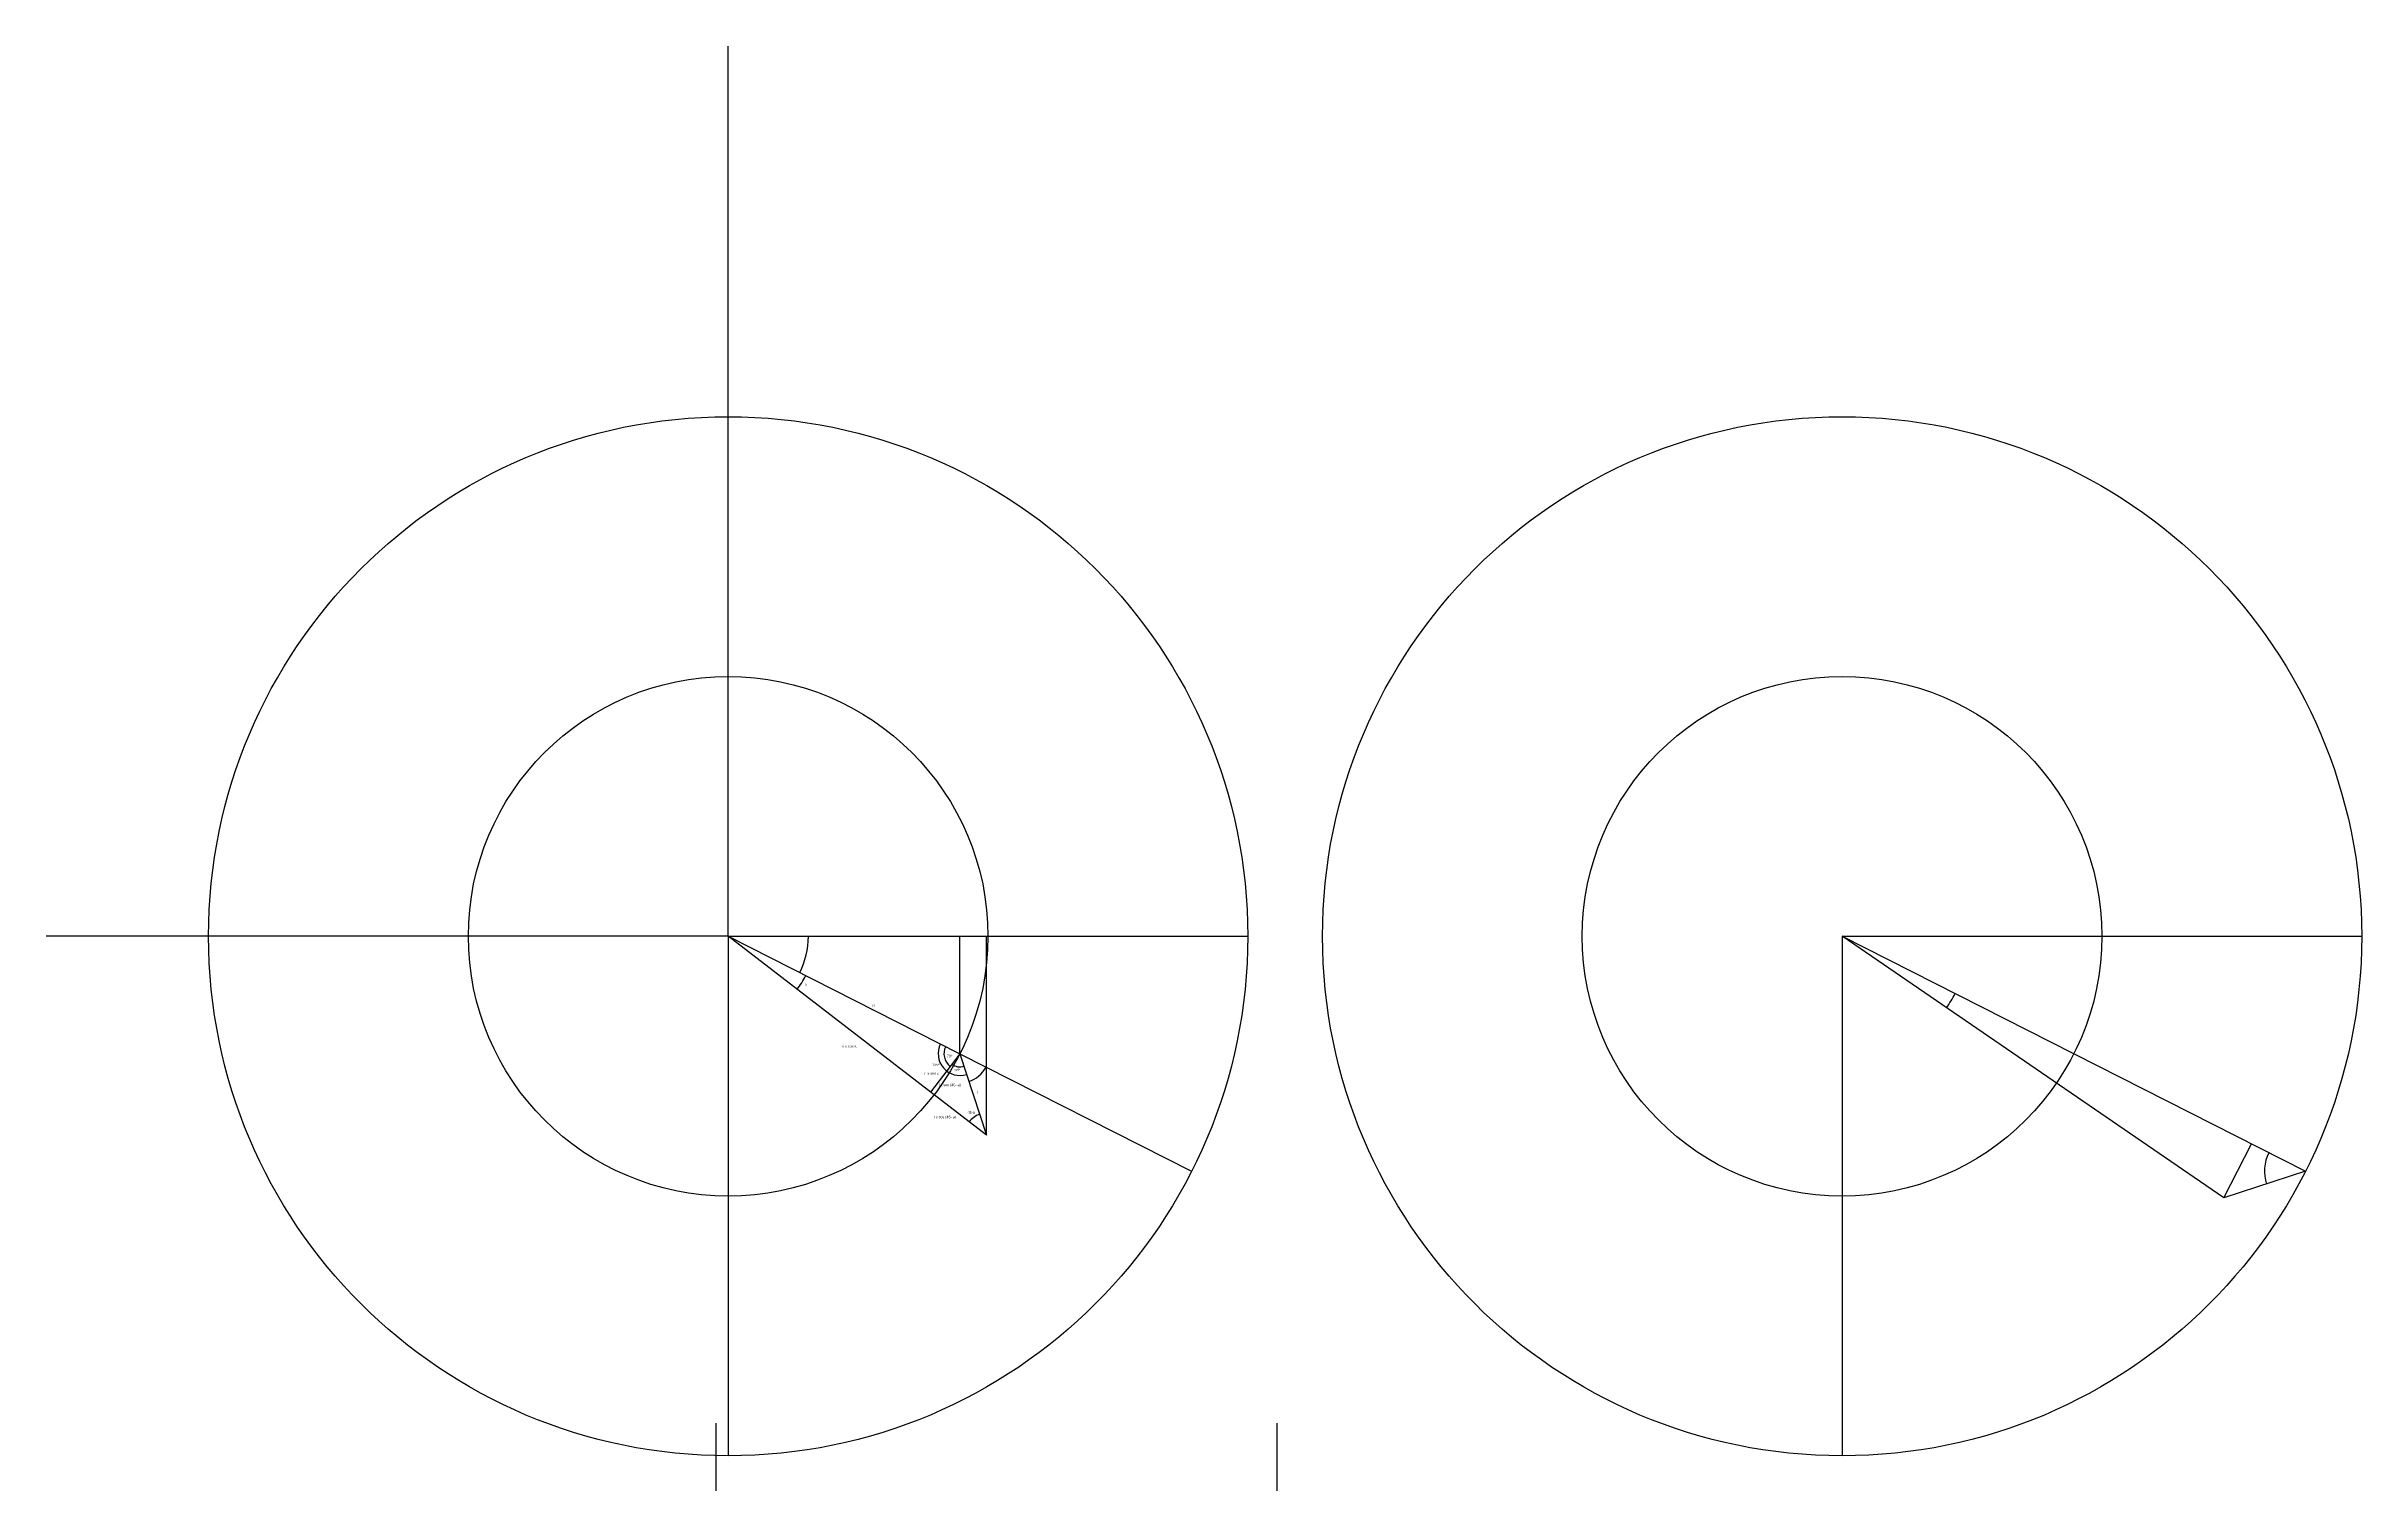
# Model space of a CAD drawing. Header units: millimetres. Extents: x 270.1 to 289.3, y 359.8 to 377.8.
# Drawn here: x 280.42 to 289.33, y 367.33 to 372.86 of the extents above; entities that cross this region are included whole.
import ezdxf

# ---------------------------------------------------------------- set-up
doc = ezdxf.new("R2010")
doc.units = ezdxf.units.MM
doc.styles.get("Standard").update_dxf_attribs({"font": 'arial.ttf'})

msp = doc.modelspace()

# ---------------------------------------------------------------- linework, layer by layer
for p, q in [((283.0419, 369.4345), (283.0419, 372.8606)), ((283.0419, 369.4345), (280.4172, 369.4345)), ((283.0419, 369.4345), (285.0419, 369.4345)), ((283.0419, 369.4345), (283.0419, 367.4345)), ((284.0363, 368.6685), (283.0419, 369.4345)), ((287.3298, 369.4345), (289.3298, 369.4345)), ((287.3298, 369.4345), (287.3298, 367.4345)), ((288.7998, 368.4272), (287.3298, 369.4345)), ((283.9338, 368.9821), (283.8203, 368.8349)), ((283.9338, 368.9821), (284.8256, 368.5298)), ((288.7998, 368.4272), (288.9054, 368.6353)), ((282.9962, 364.1341), (282.9962, 367.5602)), ((285.1551, 364.1341), (285.1551, 367.5602))]:
    msp.add_line(p, q)
at = {"color": 3}
for p, q in [((283.0419, 369.4345), (283.9338, 368.9821)), ((287.3298, 369.4345), (289.1135, 368.5298)), ((283.9338, 368.9821), (284.0363, 368.6685)), ((289.1135, 368.5298), (288.7998, 368.4272))]:
    msp.add_line(p, q, dxfattribs=at)
at = {"color": 252}
for p, q in [((283.9338, 368.9821), (283.9338, 369.4345)), ((284.0363, 368.6685), (284.0363, 369.4345))]:
    msp.add_line(p, q, dxfattribs=at)
for centre, radius in [((283.0419, 369.4345), 2), ((287.3298, 369.4345), 2), ((283.0419, 369.4345), 1), ((287.3298, 369.4345), 1)]:
    msp.add_circle(centre, radius, dxfattribs=at)
at = {"color": 3}
for centre, radius, start, end in [((283.0419, 369.4345), 0.3087, 333.10424, 0), ((283.9338, 368.9821), 0.0835, 153.10424, 288.10424), ((283.9338, 368.9821), 0.1123, 288.10424, 333.10424), ((284.0363, 368.6685), 0.0845, 108.10424, 142.39068), ((289.1135, 368.5298), 0.1581, 153.10424, 198.10424)]:
    msp.add_arc(centre, radius, start, end, dxfattribs=at)
at = {"color": 6}
for centre, radius, start in [((283.0419, 369.4345), 0.3347, 322.39068), ((287.3298, 369.4345), 0.4873, 325.57999)]:
    msp.add_arc(centre, radius, start, 333.10424, dxfattribs=at)
for radius, start, end in [(0.0612, 153.10424, 232.39068), (0.0503, 232.39068, 288.10424)]:
    msp.add_arc((283.9338, 368.9821), radius, start, end)

# ---------------------------------------------------------------- texts
at = {"color": 6, "char_height": 0.01, "attachment_point": 1}
for s, insert in [('a', (283.3364, 369.2541)), ('45-a', (283.9637, 368.7615))]:
    msp.add_mtext_dynamic_manual_height_columns(s, width=0.151034, gutter_width=12.5, heights=[0], dxfattribs=dict(at, insert=insert))
at = {"color": 3, "char_height": 0.01, "attachment_point": 1}
for s, insert in [('ri', (283.5977, 369.1737)), ('ri x cos a', (283.4798, 369.0164)), ('ri x sen a', (283.7972, 368.9113)), ('135º', (283.8263, 368.9447)), ('l x sen (45- a)', (283.8522, 368.8675)), ('l', (283.9996, 368.8386)), ('l x cos (45- a)', (283.8343, 368.744))]:
    msp.add_mtext_dynamic_manual_height_columns(s, width=0.151034, gutter_width=12.5, heights=[0], dxfattribs=dict(at, insert=insert))
at = {"char_height": 0.01, "attachment_point": 1}
for s, insert in [('79º', (283.8839, 368.9783)), ('56º', (283.9134, 368.9254))]:
    msp.add_mtext_dynamic_manual_height_columns(s, width=0.151034, gutter_width=12.5, heights=[0], dxfattribs=dict(at, insert=insert))

doc.saveas('drawing.dxf')
